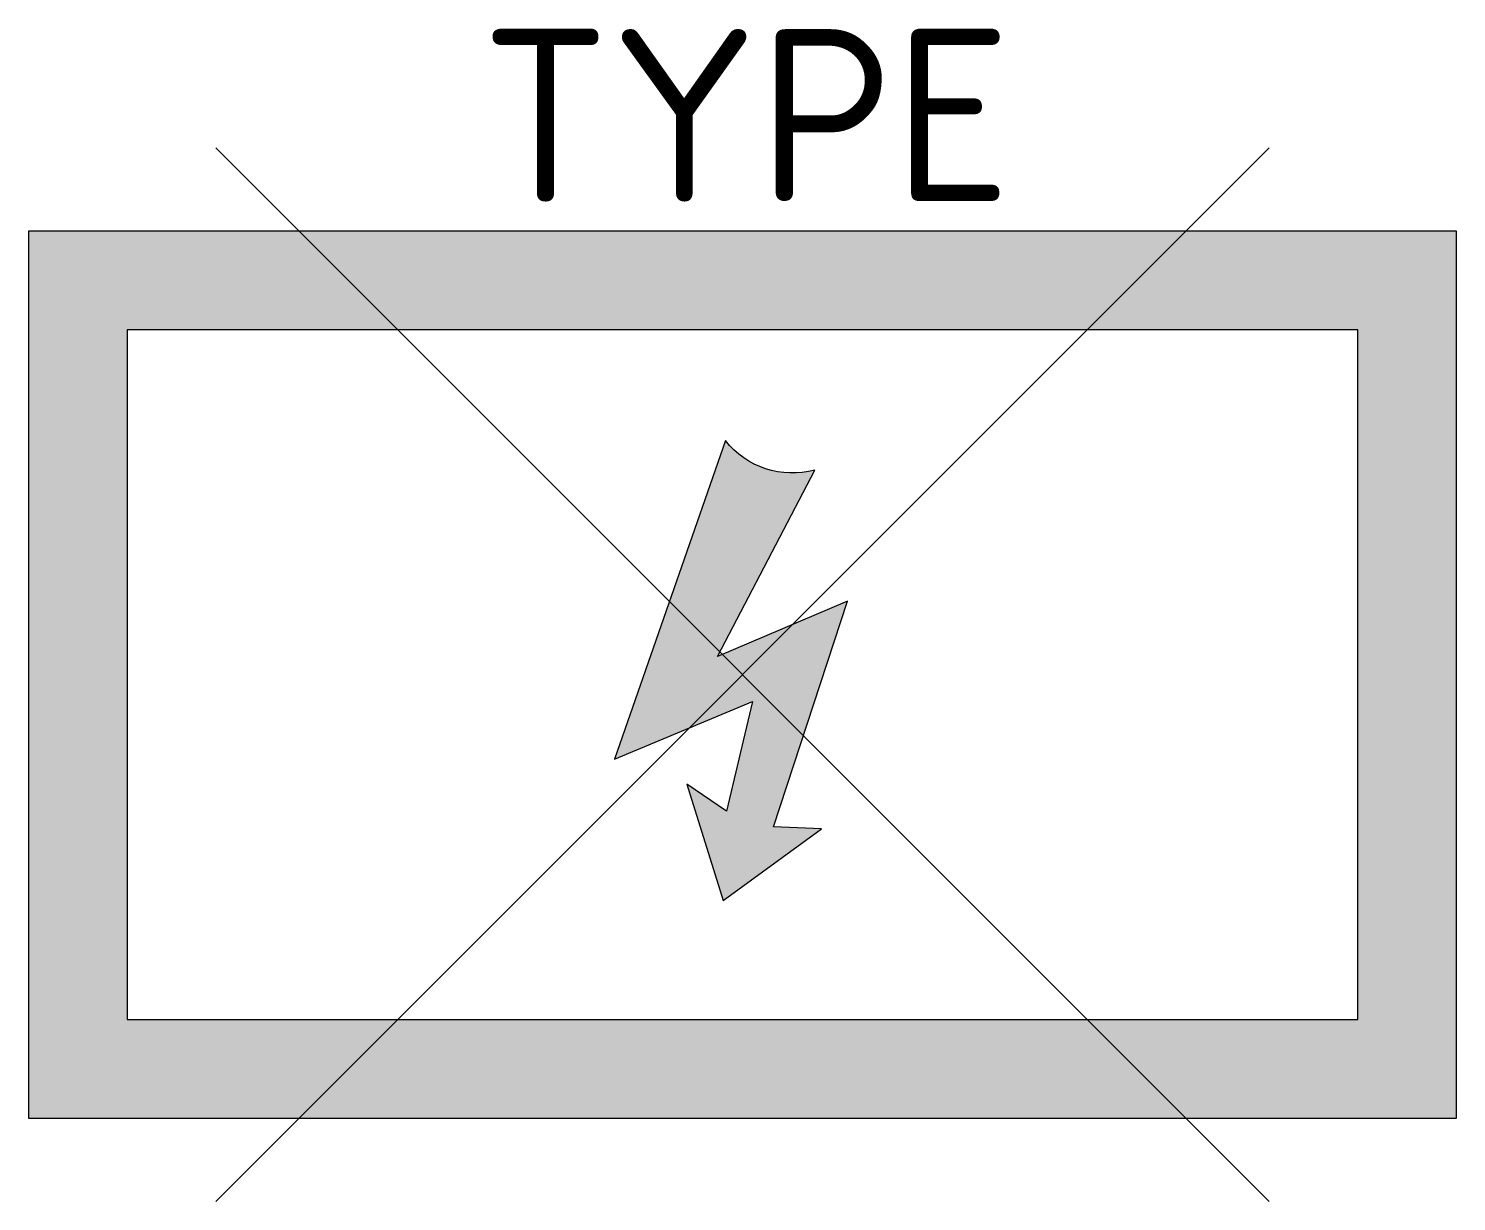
# Model space of a CAD drawing. Extents: x -7.5 to 7.5, y -5.5 to 6.7.
import ezdxf
from ezdxf.enums import TextEntityAlignment as Align

# ---------------------------------------------------------------- set-up
doc = ezdxf.new("R2010")
doc.units = 0
doc.styles.add('NLCS-ISO', font='NLCS-ISO.ttf')

msp = doc.modelspace()

# ---------------------------------------------------------------- hatches: boundary and pattern name
h = msp.add_hatch(color=256)
h.paths.add_polyline_path([(-7.457142857292539, 4.629385689812255), (-7.457142857292535, -4.629385689812255), (7.457142857292537, -4.629385689812255), (7.457142857292535, 4.629385689812255)])
h.paths.add_polyline_path([(6.428571428721106, 3.600814261241031), (6.428571428721104, -3.600814261240885), (-6.428571428721106, -3.600814261240885), (-6.428571428721106, 3.600814261240885)], flags=16)
h.paths.add_polyline_path([(-0.1784832897058197, 2.442908878740842, 0.3002183606488685), (0.7543001676084212, 2.136205780076807), (-0.2611345379522501, 0.1898213951002228), (1.096715023895792, 0.7678394375942129), (0.3254354696877684, -1.589141781064866), (0.8259960051626072, -1.608478469826147), (-0.2021000504989335, -2.358172249938531), (-0.5799355992582542, -1.143156792547562), (-0.1666763922151545, -1.426267345161461), (0.104894113316828, -0.2820295259232353), (-1.335609662589424, -0.8836387859848206)], flags=0)
h = msp.add_hatch(color=256)
edge = h.paths.add_edge_path()
edge.add_line((-0.1784832897058197, 2.442908878740842), (-1.335609662589442, -0.8836387859848207))
edge.add_line((-1.335609662589442, -0.8836387859848206), (0.1048941133168302, -0.2820295259232353))
edge.add_line((0.1048941133168303, -0.2820295259232353), (-0.1666763922151385, -1.426267345161315))
edge.add_line((-0.1666763922151385, -1.426267345161315), (-0.5799355992582085, -1.143156792547708))
edge.add_line((-0.5799355992582085, -1.143156792547708), (-0.2021000504989518, -2.358172249938531))
edge.add_line((-0.2021000504989518, -2.358172249938531), (0.8259960051626598, -1.608478469826293))
edge.add_line((0.8259960051626598, -1.608478469826293), (0.3254354696877866, -1.589141781064719))
edge.add_line((0.3254354696877866, -1.589141781064719), (1.096715023895762, 0.7678394375942128))
edge.add_line((1.096715023895762, 0.7678394375942129), (-0.2611345379522112, 0.1898213951002228))
edge.add_line((-0.2611345379522112, 0.1898213951002228), (0.7543001676084213, 2.136205780076807))
edge.add_arc((0.5202889814208954, 2.996301821921399), 0.8913621241996024, 218.3774756285966, 285.2203622583666, ccw=False)

# ---------------------------------------------------------------- linework, layer by layer
for p, q in [((6.428571428721106, 3.600814261240885), (-6.428571428721106, 3.600814261240885)), ((-6.428571428721106, 3.600814261240885), (-6.428571428721106, -3.600814261240885))]:
    msp.add_line(p, q)
for points in [[(5.5, 5.5), (-5.5, -5.5)], [(-5.5, 5.5), (5.5, -5.5)]]:
    msp.add_lwpolyline(points)
at = {"flags": 128}
for points in [[(-7.457142857292535, -4.629385689812255), (7.457142857292537, -4.629385689812255), (7.457142857292534, 4.629385689812255), (-7.457142857292539, 4.629385689812255)], [(-6.428571428721106, -3.600814261240885), (6.428571428721106, -3.600814261240885), (6.428571428721106, 3.600814261240885), (-6.428571428721106, 3.600814261240885)]]:
    msp.add_lwpolyline(points, close=True, dxfattribs=at)
msp.add_lwpolyline([(-0.1784832897058197, 2.442908878740842), (-1.335609662589442, -0.8836387859848206), (0.1048941133168303, -0.2820295259232353), (-0.1666763922151385, -1.426267345161315), (-0.5799355992582085, -1.143156792547708), (-0.2021000504989518, -2.358172249938531), (0.8259960051626598, -1.608478469826293), (0.3254354696877866, -1.589141781064719), (1.096715023895762, 0.7678394375942129), (-0.2611345379522112, 0.1898213951002228), (0.7543001676084212, 2.136205780076807, -0.3002183606488686)], format="xyb", close=True, dxfattribs=at)

# ---------------------------------------------------------------- texts
at = {"style": 'NLCS-ISO'}
msp.add_attdef('TYPE', text='', height=1.8, dxfattribs=at).set_placement((0.03712690845554789, 5.839299471716231), align=Align.MIDDLE_CENTER)

doc.saveas('drawing.dxf')
